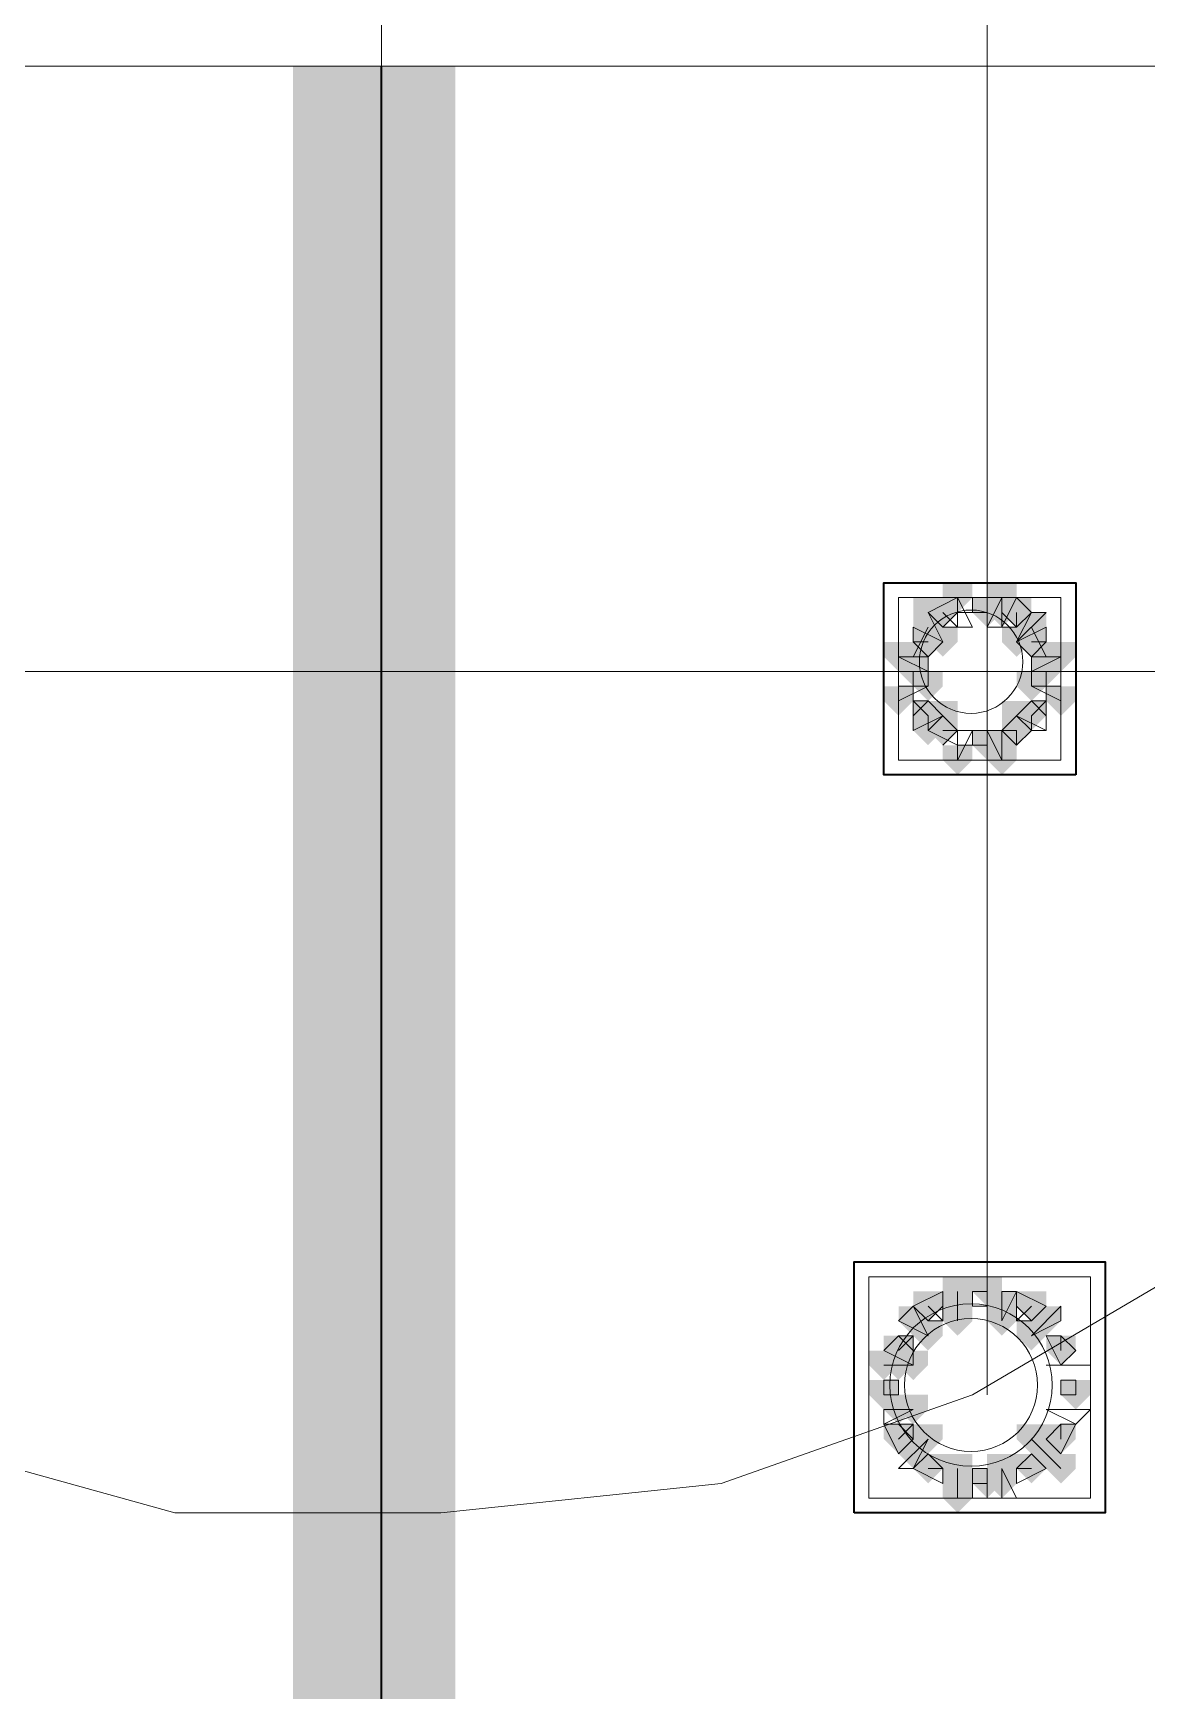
# Model space of a CAD drawing. Header units: millimetres. Extents: x 2315 to 4619, y 1334 to 1897.
# Drawn here: x 3736.61 to 3741.22, y 1547.98 to 1554.84 of the extents above; entities that cross this region are included whole.
import ezdxf

# ---------------------------------------------------------------- set-up
doc = ezdxf.new("R2010")
doc.units = ezdxf.units.MM
for name, color, linetype, true_color in [('PDF_10', 7, 'Continuous', 0x00b85c), ('PDF_AXIS', 7, 'Continuous', 0x00b85c), ('PDF_柱构件', 7, 'Continuous', 0x00b85c), ('PDF_转运站初步方案', 7, 'Continuous', 0x00b85c)]:
    doc.layers.add(name, color=color, linetype=linetype, true_color=true_color)
doc.layers.add('PDF_中心线层', color=1, linetype='Continuous')
doc.layers.add('PDF_粗实线层', color=7, linetype='Continuous')

msp = doc.modelspace()

# ---------------------------------------------------------------- hatches: boundary and pattern name
at = {"layer": 'PDF_10', "transparency": 33554559}
for points in [[(3740.3732, 1552.5076), (3740.3121, 1552.5076), (3740.3121, 1552.4466), (3740.3732, 1552.3855), (3740.4343, 1552.4466), (3740.4343, 1552.5076)], [(3740.3732, 1552.5076), (3740.3121, 1552.5076), (3740.3121, 1552.4466), (3740.3732, 1552.3855), (3740.4343, 1552.4466), (3740.4343, 1552.5076)], [(3740.5565, 1552.5076), (3740.4954, 1552.5076), (3740.4954, 1552.4466), (3740.5565, 1552.3855), (3740.6175, 1552.4466), (3740.6175, 1552.5076)], [(3740.5565, 1552.5076), (3740.4954, 1552.5076), (3740.4954, 1552.4466), (3740.5565, 1552.3855), (3740.6175, 1552.4466), (3740.6175, 1552.5076)], [(3740.6786, 1552.5076), (3740.6175, 1552.5076), (3740.6175, 1552.4466), (3740.6786, 1552.3855), (3740.7397, 1552.4466), (3740.7397, 1552.5076)], [(3740.6786, 1552.5076), (3740.6175, 1552.5076), (3740.6175, 1552.4466), (3740.6786, 1552.3855), (3740.7397, 1552.4466), (3740.7397, 1552.5076)], [(3740.3121, 1552.3855), (3740.2511, 1552.3855), (3740.2511, 1552.3244), (3740.3121, 1552.2633), (3740.3732, 1552.3244), (3740.3732, 1552.3855)], [(3740.3121, 1552.3855), (3740.2511, 1552.3855), (3740.2511, 1552.3244), (3740.3121, 1552.2633), (3740.3732, 1552.3244), (3740.3732, 1552.3855)], [(3740.7397, 1552.3855), (3740.6786, 1552.3855), (3740.6786, 1552.3244), (3740.7397, 1552.2633), (3740.8008, 1552.3244), (3740.8008, 1552.3855)], [(3740.7397, 1552.3855), (3740.6786, 1552.3855), (3740.6786, 1552.3244), (3740.7397, 1552.2633), (3740.8008, 1552.3244), (3740.8008, 1552.3855)], [(3740.2511, 1552.2633), (3740.19, 1552.2633), (3740.19, 1552.2022), (3740.2511, 1552.1412), (3740.3121, 1552.2022), (3740.3121, 1552.2633)], [(3740.2511, 1552.2633), (3740.19, 1552.2633), (3740.19, 1552.2022), (3740.2511, 1552.1412), (3740.3121, 1552.2022), (3740.3121, 1552.2633)], [(3740.2511, 1552.2633), (3740.19, 1552.2633), (3740.19, 1552.2022), (3740.2511, 1552.1412), (3740.3121, 1552.2022), (3740.3121, 1552.2633)], [(3740.8008, 1552.2633), (3740.7397, 1552.2633), (3740.7397, 1552.2022), (3740.8008, 1552.1412), (3740.8619, 1552.2022), (3740.8619, 1552.2633)], [(3740.8008, 1552.2633), (3740.7397, 1552.2633), (3740.7397, 1552.2022), (3740.8008, 1552.1412), (3740.8619, 1552.2022), (3740.8619, 1552.2633)], [(3740.8008, 1552.2633), (3740.7397, 1552.2633), (3740.7397, 1552.2022), (3740.8008, 1552.1412), (3740.8619, 1552.2022), (3740.8619, 1552.2633)], [(3740.3121, 1552.0801), (3740.2511, 1552.0801), (3740.2511, 1552.019), (3740.3121, 1551.9579), (3740.3732, 1552.019), (3740.3732, 1552.0801)], [(3740.3121, 1552.0801), (3740.2511, 1552.0801), (3740.2511, 1552.019), (3740.3121, 1551.9579), (3740.3732, 1552.019), (3740.3732, 1552.0801)], [(3740.7397, 1552.0801), (3740.6786, 1552.0801), (3740.6786, 1552.019), (3740.7397, 1551.9579), (3740.8008, 1552.019), (3740.8008, 1552.0801)], [(3740.7397, 1552.0801), (3740.6786, 1552.0801), (3740.6786, 1552.019), (3740.7397, 1551.9579), (3740.8008, 1552.019), (3740.8008, 1552.0801)], [(3740.3732, 1552.019), (3740.3121, 1552.019), (3740.3121, 1551.9579), (3740.3732, 1551.8968), (3740.4343, 1551.9579), (3740.4343, 1552.019)], [(3740.3732, 1552.019), (3740.3121, 1552.019), (3740.3121, 1551.9579), (3740.3732, 1551.8968), (3740.4343, 1551.9579), (3740.4343, 1552.019)], [(3740.5565, 1551.9579), (3740.4954, 1551.9579), (3740.4954, 1551.8968), (3740.5565, 1551.8357), (3740.6175, 1551.8968), (3740.6175, 1551.9579)], [(3740.5565, 1551.9579), (3740.4954, 1551.9579), (3740.4954, 1551.8968), (3740.5565, 1551.8357), (3740.6175, 1551.8968), (3740.6175, 1551.9579)], [(3740.6786, 1552.019), (3740.6175, 1552.019), (3740.6175, 1551.9579), (3740.6786, 1551.8968), (3740.7397, 1551.9579), (3740.7397, 1552.019)], [(3740.6786, 1552.019), (3740.6175, 1552.019), (3740.6175, 1551.9579), (3740.6786, 1551.8968), (3740.7397, 1551.9579), (3740.7397, 1552.019)], [(3740.5565, 1549.6979), (3740.4954, 1549.6979), (3740.4954, 1549.6368), (3740.5565, 1549.5757), (3740.6175, 1549.6368), (3740.6175, 1549.6979)], [(3740.5565, 1549.6979), (3740.4954, 1549.6979), (3740.4954, 1549.6368), (3740.5565, 1549.5757), (3740.6175, 1549.6368), (3740.6175, 1549.6979)], [(3740.3121, 1549.6368), (3740.2511, 1549.6368), (3740.2511, 1549.5757), (3740.3121, 1549.5147), (3740.3732, 1549.5757), (3740.3732, 1549.6368)], [(3740.3121, 1549.6368), (3740.2511, 1549.6368), (3740.2511, 1549.5757), (3740.3121, 1549.5147), (3740.3732, 1549.5757), (3740.3732, 1549.6368)], [(3740.7397, 1549.6368), (3740.6786, 1549.6368), (3740.6786, 1549.5757), (3740.7397, 1549.5147), (3740.8008, 1549.5757), (3740.8008, 1549.6368)], [(3740.7397, 1549.6368), (3740.6786, 1549.6368), (3740.6786, 1549.5757), (3740.7397, 1549.5147), (3740.8008, 1549.5757), (3740.8008, 1549.6368)], [(3740.19, 1549.4536), (3740.1289, 1549.4536), (3740.1289, 1549.3925), (3740.19, 1549.3314), (3740.2511, 1549.3925), (3740.2511, 1549.4536)], [(3740.19, 1549.4536), (3740.1289, 1549.4536), (3740.1289, 1549.3925), (3740.19, 1549.3314), (3740.2511, 1549.3925), (3740.2511, 1549.4536)], [(3740.8619, 1549.4536), (3740.8008, 1549.4536), (3740.8008, 1549.3925), (3740.8619, 1549.3314), (3740.923, 1549.3925), (3740.923, 1549.4536)], [(3740.8619, 1549.4536), (3740.8008, 1549.4536), (3740.8008, 1549.3925), (3740.8619, 1549.3314), (3740.923, 1549.3925), (3740.923, 1549.4536)], [(3740.1289, 1549.2703), (3740.0678, 1549.2703), (3740.0678, 1549.2093), (3740.1289, 1549.1482), (3740.19, 1549.2093), (3740.19, 1549.2703)], [(3740.1289, 1549.2703), (3740.0678, 1549.2703), (3740.0678, 1549.2093), (3740.1289, 1549.1482), (3740.19, 1549.2093), (3740.19, 1549.2703)], [(3740.923, 1549.2703), (3740.8619, 1549.2703), (3740.8619, 1549.2093), (3740.923, 1549.1482), (3740.984, 1549.2093), (3740.984, 1549.2703)], [(3740.923, 1549.2703), (3740.8619, 1549.2703), (3740.8619, 1549.2093), (3740.923, 1549.1482), (3740.984, 1549.2093), (3740.984, 1549.2703)], [(3740.19, 1549.0871), (3740.1289, 1549.0871), (3740.1289, 1549.026), (3740.19, 1548.9649), (3740.2511, 1549.026), (3740.2511, 1549.0871)], [(3740.19, 1549.0871), (3740.1289, 1549.0871), (3740.1289, 1549.026), (3740.19, 1548.9649), (3740.2511, 1549.026), (3740.2511, 1549.0871)], [(3740.8619, 1549.0871), (3740.8008, 1549.0871), (3740.8008, 1549.026), (3740.8619, 1548.9649), (3740.923, 1549.026), (3740.923, 1549.0871)], [(3740.8619, 1549.0871), (3740.8008, 1549.0871), (3740.8008, 1549.026), (3740.8619, 1548.9649), (3740.923, 1549.026), (3740.923, 1549.0871)], [(3740.3121, 1548.9649), (3740.2511, 1548.9649), (3740.2511, 1548.9039), (3740.3121, 1548.8428), (3740.3732, 1548.9039), (3740.3732, 1548.9649)], [(3740.3121, 1548.9649), (3740.2511, 1548.9649), (3740.2511, 1548.9039), (3740.3121, 1548.8428), (3740.3732, 1548.9039), (3740.3732, 1548.9649)], [(3740.7397, 1548.9649), (3740.6786, 1548.9649), (3740.6786, 1548.9039), (3740.7397, 1548.8428), (3740.8008, 1548.9039), (3740.8008, 1548.9649)], [(3740.7397, 1548.9649), (3740.6786, 1548.9649), (3740.6786, 1548.9039), (3740.7397, 1548.8428), (3740.8008, 1548.9039), (3740.8008, 1548.9649)], [(3740.5565, 1548.9039), (3740.4954, 1548.9039), (3740.4954, 1548.8428), (3740.5565, 1548.7817), (3740.6175, 1548.8428), (3740.6175, 1548.9039)], [(3740.5565, 1548.9039), (3740.4954, 1548.9039), (3740.4954, 1548.8428), (3740.5565, 1548.7817), (3740.6175, 1548.8428), (3740.6175, 1548.9039)]]:
    msp.add_hatch(color=6, dxfattribs=at).paths.add_polyline_path(points)
at = {"layer": 'PDF_柱构件', "transparency": 33554559}
for points in [[(3740.3121, 1552.5076), (3740.2511, 1552.5076), (3740.2511, 1552.4466), (3740.3121, 1552.3855), (3740.3732, 1552.4466), (3740.3732, 1552.5076)], [(3740.4343, 1552.5687), (3740.3732, 1552.5687), (3740.3732, 1552.5076), (3740.4343, 1552.4466), (3740.4954, 1552.5076), (3740.4954, 1552.5687)], [(3740.6175, 1552.5687), (3740.5565, 1552.5687), (3740.5565, 1552.5076), (3740.6175, 1552.4466), (3740.6786, 1552.5076), (3740.6786, 1552.5687)], [(3740.6175, 1552.5076), (3740.5565, 1552.5076), (3740.5565, 1552.4466), (3740.6175, 1552.3855), (3740.6786, 1552.4466), (3740.6786, 1552.5076)], [(3740.3121, 1552.4466), (3740.2511, 1552.4466), (3740.2511, 1552.3855), (3740.3121, 1552.3244), (3740.3732, 1552.3855), (3740.3732, 1552.4466)], [(3740.7397, 1552.4466), (3740.6786, 1552.4466), (3740.6786, 1552.3855), (3740.7397, 1552.3244), (3740.8008, 1552.3855), (3740.8008, 1552.4466)], [(3740.3732, 1552.3855), (3740.3121, 1552.3855), (3740.3121, 1552.3244), (3740.3732, 1552.2633), (3740.4343, 1552.3244), (3740.4343, 1552.3855)], [(3740.6786, 1552.3855), (3740.6175, 1552.3855), (3740.6175, 1552.3244), (3740.6786, 1552.2633), (3740.7397, 1552.3244), (3740.7397, 1552.3855)], [(3740.19, 1552.3244), (3740.1289, 1552.3244), (3740.1289, 1552.2633), (3740.19, 1552.2022), (3740.2511, 1552.2633), (3740.2511, 1552.3244)], [(3740.2511, 1552.3244), (3740.19, 1552.3244), (3740.19, 1552.2633), (3740.2511, 1552.2022), (3740.3121, 1552.2633), (3740.3121, 1552.3244)], [(3740.8008, 1552.3244), (3740.7397, 1552.3244), (3740.7397, 1552.2633), (3740.8008, 1552.2022), (3740.8619, 1552.2633), (3740.8619, 1552.3244)], [(3740.8619, 1552.3244), (3740.8008, 1552.3244), (3740.8008, 1552.2633), (3740.8619, 1552.2022), (3740.923, 1552.2633), (3740.923, 1552.3244)], [(3740.3121, 1552.2022), (3740.2511, 1552.2022), (3740.2511, 1552.1412), (3740.3121, 1552.0801), (3740.3732, 1552.1412), (3740.3732, 1552.2022)], [(3740.7397, 1552.2022), (3740.6786, 1552.2022), (3740.6786, 1552.1412), (3740.7397, 1552.0801), (3740.8008, 1552.1412), (3740.8008, 1552.2022)], [(3740.19, 1552.1412), (3740.1289, 1552.1412), (3740.1289, 1552.0801), (3740.19, 1552.019), (3740.2511, 1552.0801), (3740.2511, 1552.1412)], [(3740.8619, 1552.1412), (3740.8008, 1552.1412), (3740.8008, 1552.0801), (3740.8619, 1552.019), (3740.923, 1552.0801), (3740.923, 1552.1412)], [(3740.3732, 1552.0801), (3740.3121, 1552.0801), (3740.3121, 1552.019), (3740.3732, 1551.9579), (3740.4343, 1552.019), (3740.4343, 1552.0801)], [(3740.6786, 1552.0801), (3740.6175, 1552.0801), (3740.6175, 1552.019), (3740.6786, 1551.9579), (3740.7397, 1552.019), (3740.7397, 1552.0801)], [(3740.3121, 1552.019), (3740.2511, 1552.019), (3740.2511, 1551.9579), (3740.3121, 1551.8968), (3740.3732, 1551.9579), (3740.3732, 1552.019)], [(3740.6175, 1551.9579), (3740.5565, 1551.9579), (3740.5565, 1551.8968), (3740.6175, 1551.8357), (3740.6786, 1551.8968), (3740.6786, 1551.9579)], [(3740.4343, 1551.8968), (3740.3732, 1551.8968), (3740.3732, 1551.8357), (3740.4343, 1551.7747), (3740.4954, 1551.8357), (3740.4954, 1551.8968)], [(3740.6175, 1551.8968), (3740.5565, 1551.8968), (3740.5565, 1551.8357), (3740.6175, 1551.7747), (3740.6786, 1551.8357), (3740.6786, 1551.8968)], [(3740.4343, 1549.6979), (3740.3732, 1549.6979), (3740.3732, 1549.6368), (3740.4343, 1549.5757), (3740.4954, 1549.6368), (3740.4954, 1549.6979)], [(3740.4343, 1549.6368), (3740.3732, 1549.6368), (3740.3732, 1549.5757), (3740.4343, 1549.5147), (3740.4954, 1549.5757), (3740.4954, 1549.6368)], [(3740.6175, 1549.6368), (3740.5565, 1549.6368), (3740.5565, 1549.5757), (3740.6175, 1549.5147), (3740.6786, 1549.5757), (3740.6786, 1549.6368)], [(3740.2511, 1549.5757), (3740.19, 1549.5757), (3740.19, 1549.5147), (3740.2511, 1549.4536), (3740.3121, 1549.5147), (3740.3121, 1549.5757)], [(3740.4343, 1549.5757), (3740.3732, 1549.5757), (3740.3732, 1549.5147), (3740.4343, 1549.4536), (3740.4954, 1549.5147), (3740.4954, 1549.5757)], [(3740.6175, 1549.5757), (3740.5565, 1549.5757), (3740.5565, 1549.5147), (3740.6175, 1549.4536), (3740.6786, 1549.5147), (3740.6786, 1549.5757)], [(3740.8008, 1549.5757), (3740.7397, 1549.5757), (3740.7397, 1549.5147), (3740.8008, 1549.4536), (3740.8619, 1549.5147), (3740.8619, 1549.5757)], [(3740.3121, 1549.5147), (3740.2511, 1549.5147), (3740.2511, 1549.4536), (3740.3121, 1549.3925), (3740.3732, 1549.4536), (3740.3732, 1549.5147)], [(3740.7397, 1549.5147), (3740.6786, 1549.5147), (3740.6786, 1549.4536), (3740.7397, 1549.3925), (3740.8008, 1549.4536), (3740.8008, 1549.5147)], [(3740.1289, 1549.3925), (3740.0678, 1549.3925), (3740.0678, 1549.3314), (3740.1289, 1549.2703), (3740.19, 1549.3314), (3740.19, 1549.3925)], [(3740.19, 1549.3925), (3740.1289, 1549.3925), (3740.1289, 1549.3314), (3740.19, 1549.2703), (3740.2511, 1549.3314), (3740.2511, 1549.3925)], [(3740.2511, 1549.3925), (3740.19, 1549.3925), (3740.19, 1549.3314), (3740.2511, 1549.2703), (3740.3121, 1549.3314), (3740.3121, 1549.3925)], [(3740.19, 1549.2093), (3740.1289, 1549.2093), (3740.1289, 1549.1482), (3740.19, 1549.0871), (3740.2511, 1549.1482), (3740.2511, 1549.2093)], [(3740.2511, 1549.2093), (3740.19, 1549.2093), (3740.19, 1549.1482), (3740.2511, 1549.0871), (3740.3121, 1549.1482), (3740.3121, 1549.2093)], [(3740.3121, 1549.0871), (3740.2511, 1549.0871), (3740.2511, 1549.026), (3740.3121, 1548.9649), (3740.3732, 1549.026), (3740.3732, 1549.0871)], [(3740.7397, 1549.0871), (3740.6786, 1549.0871), (3740.6786, 1549.026), (3740.7397, 1548.9649), (3740.8008, 1549.026), (3740.8008, 1549.0871)], [(3740.2511, 1549.026), (3740.19, 1549.026), (3740.19, 1548.9649), (3740.2511, 1548.9039), (3740.3121, 1548.9649), (3740.3121, 1549.026)], [(3740.8008, 1549.026), (3740.7397, 1549.026), (3740.7397, 1548.9649), (3740.8008, 1548.9039), (3740.8619, 1548.9649), (3740.8619, 1549.026)], [(3740.4343, 1548.9649), (3740.3732, 1548.9649), (3740.3732, 1548.9039), (3740.4343, 1548.8428), (3740.4954, 1548.9039), (3740.4954, 1548.9649)], [(3740.6175, 1548.9649), (3740.5565, 1548.9649), (3740.5565, 1548.9039), (3740.6175, 1548.8428), (3740.6786, 1548.9039), (3740.6786, 1548.9649)], [(3740.8619, 1548.9649), (3740.8008, 1548.9649), (3740.8008, 1548.9039), (3740.8619, 1548.8428), (3740.923, 1548.9039), (3740.923, 1548.9649)], [(3740.4343, 1548.9039), (3740.3732, 1548.9039), (3740.3732, 1548.8428), (3740.4343, 1548.7817), (3740.4954, 1548.8428), (3740.4954, 1548.9039)], [(3740.6175, 1548.9039), (3740.5565, 1548.9039), (3740.5565, 1548.8428), (3740.6175, 1548.7817), (3740.6786, 1548.8428), (3740.6786, 1548.9039)], [(3740.4343, 1548.8428), (3740.3732, 1548.8428), (3740.3732, 1548.7817), (3740.4343, 1548.7206), (3740.4954, 1548.7817), (3740.4954, 1548.8428)]]:
    msp.add_hatch(color=6, dxfattribs=at).paths.add_polyline_path(points)
at = {"layer": 'PDF_粗实线层', "transparency": 33554559}
msp.add_hatch(color=256, dxfattribs=at).paths.add_polyline_path([(3738.3575, 1554.7066), (3737.6857, 1554.7066), (3737.6857, 1541.6963), (3738.3575, 1541.6963)])
at = {"layer": 'PDF_转运站初步方案', "transparency": 33554559}
for points in [[(3740.3732, 1552.5076), (3740.3121, 1552.5076), (3740.3121, 1552.4466), (3740.3732, 1552.3855), (3740.4343, 1552.4466), (3740.4343, 1552.5076)], [(3740.3732, 1552.5076), (3740.3121, 1552.5076), (3740.3121, 1552.4466), (3740.3732, 1552.3855), (3740.4343, 1552.4466), (3740.4343, 1552.5076)], [(3740.5565, 1552.5076), (3740.4954, 1552.5076), (3740.4954, 1552.4466), (3740.5565, 1552.3855), (3740.6175, 1552.4466), (3740.6175, 1552.5076)], [(3740.5565, 1552.5076), (3740.4954, 1552.5076), (3740.4954, 1552.4466), (3740.5565, 1552.3855), (3740.6175, 1552.4466), (3740.6175, 1552.5076)], [(3740.6786, 1552.5076), (3740.6175, 1552.5076), (3740.6175, 1552.4466), (3740.6786, 1552.3855), (3740.7397, 1552.4466), (3740.7397, 1552.5076)], [(3740.6786, 1552.5076), (3740.6175, 1552.5076), (3740.6175, 1552.4466), (3740.6786, 1552.3855), (3740.7397, 1552.4466), (3740.7397, 1552.5076)], [(3740.3121, 1552.3855), (3740.2511, 1552.3855), (3740.2511, 1552.3244), (3740.3121, 1552.2633), (3740.3732, 1552.3244), (3740.3732, 1552.3855)], [(3740.3121, 1552.3855), (3740.2511, 1552.3855), (3740.2511, 1552.3244), (3740.3121, 1552.2633), (3740.3732, 1552.3244), (3740.3732, 1552.3855)], [(3740.7397, 1552.3855), (3740.6786, 1552.3855), (3740.6786, 1552.3244), (3740.7397, 1552.2633), (3740.8008, 1552.3244), (3740.8008, 1552.3855)], [(3740.7397, 1552.3855), (3740.6786, 1552.3855), (3740.6786, 1552.3244), (3740.7397, 1552.2633), (3740.8008, 1552.3244), (3740.8008, 1552.3855)], [(3740.2511, 1552.2633), (3740.19, 1552.2633), (3740.19, 1552.2022), (3740.2511, 1552.1412), (3740.3121, 1552.2022), (3740.3121, 1552.2633)], [(3740.2511, 1552.2633), (3740.19, 1552.2633), (3740.19, 1552.2022), (3740.2511, 1552.1412), (3740.3121, 1552.2022), (3740.3121, 1552.2633)], [(3740.8008, 1552.2633), (3740.7397, 1552.2633), (3740.7397, 1552.2022), (3740.8008, 1552.1412), (3740.8619, 1552.2022), (3740.8619, 1552.2633)], [(3740.8008, 1552.2633), (3740.7397, 1552.2633), (3740.7397, 1552.2022), (3740.8008, 1552.1412), (3740.8619, 1552.2022), (3740.8619, 1552.2633)], [(3740.3121, 1552.0801), (3740.2511, 1552.0801), (3740.2511, 1552.019), (3740.3121, 1551.9579), (3740.3732, 1552.019), (3740.3732, 1552.0801)], [(3740.3121, 1552.0801), (3740.2511, 1552.0801), (3740.2511, 1552.019), (3740.3121, 1551.9579), (3740.3732, 1552.019), (3740.3732, 1552.0801)], [(3740.7397, 1552.0801), (3740.6786, 1552.0801), (3740.6786, 1552.019), (3740.7397, 1551.9579), (3740.8008, 1552.019), (3740.8008, 1552.0801)], [(3740.7397, 1552.0801), (3740.6786, 1552.0801), (3740.6786, 1552.019), (3740.7397, 1551.9579), (3740.8008, 1552.019), (3740.8008, 1552.0801)], [(3740.3732, 1552.019), (3740.3121, 1552.019), (3740.3121, 1551.9579), (3740.3732, 1551.8968), (3740.4343, 1551.9579), (3740.4343, 1552.019)], [(3740.3732, 1552.019), (3740.3121, 1552.019), (3740.3121, 1551.9579), (3740.3732, 1551.8968), (3740.4343, 1551.9579), (3740.4343, 1552.019)], [(3740.5565, 1551.9579), (3740.4954, 1551.9579), (3740.4954, 1551.8968), (3740.5565, 1551.8357), (3740.6175, 1551.8968), (3740.6175, 1551.9579)], [(3740.5565, 1551.9579), (3740.4954, 1551.9579), (3740.4954, 1551.8968), (3740.5565, 1551.8357), (3740.6175, 1551.8968), (3740.6175, 1551.9579)], [(3740.6786, 1552.019), (3740.6175, 1552.019), (3740.6175, 1551.9579), (3740.6786, 1551.8968), (3740.7397, 1551.9579), (3740.7397, 1552.019)], [(3740.6786, 1552.019), (3740.6175, 1552.019), (3740.6175, 1551.9579), (3740.6786, 1551.8968), (3740.7397, 1551.9579), (3740.7397, 1552.019)], [(3740.5565, 1549.6979), (3740.4954, 1549.6979), (3740.4954, 1549.6368), (3740.5565, 1549.5757), (3740.6175, 1549.6368), (3740.6175, 1549.6979)], [(3740.5565, 1549.6979), (3740.4954, 1549.6979), (3740.4954, 1549.6368), (3740.5565, 1549.5757), (3740.6175, 1549.6368), (3740.6175, 1549.6979)], [(3740.3121, 1549.6368), (3740.2511, 1549.6368), (3740.2511, 1549.5757), (3740.3121, 1549.5147), (3740.3732, 1549.5757), (3740.3732, 1549.6368)], [(3740.3121, 1549.6368), (3740.2511, 1549.6368), (3740.2511, 1549.5757), (3740.3121, 1549.5147), (3740.3732, 1549.5757), (3740.3732, 1549.6368)], [(3740.7397, 1549.6368), (3740.6786, 1549.6368), (3740.6786, 1549.5757), (3740.7397, 1549.5147), (3740.8008, 1549.5757), (3740.8008, 1549.6368)], [(3740.7397, 1549.6368), (3740.6786, 1549.6368), (3740.6786, 1549.5757), (3740.7397, 1549.5147), (3740.8008, 1549.5757), (3740.8008, 1549.6368)], [(3740.19, 1549.4536), (3740.1289, 1549.4536), (3740.1289, 1549.3925), (3740.19, 1549.3314), (3740.2511, 1549.3925), (3740.2511, 1549.4536)], [(3740.19, 1549.4536), (3740.1289, 1549.4536), (3740.1289, 1549.3925), (3740.19, 1549.3314), (3740.2511, 1549.3925), (3740.2511, 1549.4536)], [(3740.8619, 1549.4536), (3740.8008, 1549.4536), (3740.8008, 1549.3925), (3740.8619, 1549.3314), (3740.923, 1549.3925), (3740.923, 1549.4536)], [(3740.8619, 1549.4536), (3740.8008, 1549.4536), (3740.8008, 1549.3925), (3740.8619, 1549.3314), (3740.923, 1549.3925), (3740.923, 1549.4536)], [(3740.1289, 1549.2703), (3740.0678, 1549.2703), (3740.0678, 1549.2093), (3740.1289, 1549.1482), (3740.19, 1549.2093), (3740.19, 1549.2703)], [(3740.1289, 1549.2703), (3740.0678, 1549.2703), (3740.0678, 1549.2093), (3740.1289, 1549.1482), (3740.19, 1549.2093), (3740.19, 1549.2703)], [(3740.923, 1549.2703), (3740.8619, 1549.2703), (3740.8619, 1549.2093), (3740.923, 1549.1482), (3740.984, 1549.2093), (3740.984, 1549.2703)], [(3740.923, 1549.2703), (3740.8619, 1549.2703), (3740.8619, 1549.2093), (3740.923, 1549.1482), (3740.984, 1549.2093), (3740.984, 1549.2703)], [(3740.19, 1549.0871), (3740.1289, 1549.0871), (3740.1289, 1549.026), (3740.19, 1548.9649), (3740.2511, 1549.026), (3740.2511, 1549.0871)], [(3740.19, 1549.0871), (3740.1289, 1549.0871), (3740.1289, 1549.026), (3740.19, 1548.9649), (3740.2511, 1549.026), (3740.2511, 1549.0871)], [(3740.8619, 1549.0871), (3740.8008, 1549.0871), (3740.8008, 1549.026), (3740.8619, 1548.9649), (3740.923, 1549.026), (3740.923, 1549.0871)], [(3740.8619, 1549.0871), (3740.8008, 1549.0871), (3740.8008, 1549.026), (3740.8619, 1548.9649), (3740.923, 1549.026), (3740.923, 1549.0871)], [(3740.3121, 1548.9649), (3740.2511, 1548.9649), (3740.2511, 1548.9039), (3740.3121, 1548.8428), (3740.3732, 1548.9039), (3740.3732, 1548.9649)], [(3740.3121, 1548.9649), (3740.2511, 1548.9649), (3740.2511, 1548.9039), (3740.3121, 1548.8428), (3740.3732, 1548.9039), (3740.3732, 1548.9649)], [(3740.7397, 1548.9649), (3740.6786, 1548.9649), (3740.6786, 1548.9039), (3740.7397, 1548.8428), (3740.8008, 1548.9039), (3740.8008, 1548.9649)], [(3740.7397, 1548.9649), (3740.6786, 1548.9649), (3740.6786, 1548.9039), (3740.7397, 1548.8428), (3740.8008, 1548.9039), (3740.8008, 1548.9649)], [(3740.5565, 1548.9039), (3740.4954, 1548.9039), (3740.4954, 1548.8428), (3740.5565, 1548.7817), (3740.6175, 1548.8428), (3740.6175, 1548.9039)], [(3740.5565, 1548.9039), (3740.4954, 1548.9039), (3740.4954, 1548.8428), (3740.5565, 1548.7817), (3740.6175, 1548.8428), (3740.6175, 1548.9039)]]:
    msp.add_hatch(color=6, dxfattribs=at).paths.add_polyline_path(points)

# ---------------------------------------------------------------- linework, layer by layer
at = {"layer": 'PDF_10', "color": 6, "lineweight": 18}
for points in [[(3740.4954, 1552.4466), (3740.5565, 1552.4466), (3740.5565, 1552.5076)], [(3740.3732, 1552.3855), (3740.4343, 1552.4466)], [(3740.4343, 1552.3855), (3740.3732, 1552.4466)], [(3740.6175, 1552.4466), (3740.6786, 1552.3855), (3740.6786, 1552.4466)], [(3740.2511, 1552.2633), (3740.3121, 1552.3855)], [(3740.7397, 1552.3855), (3740.8008, 1552.2633)], [(3740.3121, 1552.3244), (3740.2511, 1552.3244)], [(3740.7397, 1552.3244), (3740.8008, 1552.3244)], [(3740.2511, 1552.1412), (3740.2511, 1552.2022)], [(3740.8008, 1552.2022), (3740.8008, 1552.1412)], [(3740.3121, 1552.019), (3740.2511, 1552.0801)], [(3740.3121, 1552.0801), (3740.2511, 1552.019)], [(3740.8008, 1552.0801), (3740.7397, 1552.019)], [(3740.7397, 1552.0801), (3740.8008, 1552.019)], [(3740.3732, 1551.8968), (3740.4343, 1551.9579), (3740.3732, 1551.9579)], [(3740.5565, 1551.9579), (3740.5565, 1551.8968), (3740.4954, 1551.8968)], [(3740.6786, 1551.8968), (3740.6786, 1551.9579), (3740.6175, 1551.9579)], [(3740.5565, 1549.5757), (3740.5565, 1549.6368), (3740.4954, 1549.6368)], [(3740.3732, 1549.5757), (3740.3121, 1549.5147)], [(3740.3732, 1549.5147), (3740.3121, 1549.5757)], [(3740.7397, 1549.5147), (3740.6786, 1549.5757)], [(3740.6786, 1549.5147), (3740.7397, 1549.5757)], [(3740.2511, 1549.4536), (3740.19, 1549.3925)], [(3740.2511, 1549.3925), (3740.19, 1549.4536)], [(3740.8619, 1549.4536), (3740.8619, 1549.3925), (3740.8619, 1549.4536)], [(3740.1289, 1549.2703), (3740.1289, 1549.2093), (3740.19, 1549.2093)], [(3740.8619, 1549.2093), (3740.923, 1549.2093), (3740.923, 1549.2703)], [(3740.19, 1549.0871), (3740.2511, 1549.026)], [(3740.2511, 1549.0871), (3740.19, 1549.026)], [(3740.8619, 1549.026), (3740.8619, 1549.0871), (3740.8619, 1549.026)], [(3740.3121, 1548.9039), (3740.3732, 1548.9039), (3740.3121, 1548.9039)], [(3740.4954, 1548.8428), (3740.5565, 1548.8428), (3740.5565, 1548.9039)], [(3740.7397, 1548.9039), (3740.6786, 1548.9039), (3740.7397, 1548.9039)]]:
    msp.add_lwpolyline(points, dxfattribs=at)
at = {"layer": 'PDF_AXIS', "color": 6, "lineweight": 18}
for points in [[(3740.8619, 1551.8357), (3740.8619, 1552.5076), (3740.19, 1552.5076), (3740.19, 1551.8357)], [(3740.0678, 1548.7817), (3740.0678, 1549.6979), (3740.984, 1549.6979), (3740.984, 1548.7817)]]:
    msp.add_lwpolyline(points, close=True, dxfattribs=at)
at = {"layer": 'PDF_中心线层', "color": 6, "lineweight": 18}
msp.add_lwpolyline([(3738.0521, 1560.6925), (3738.0521, 1548.6595)], close=True, dxfattribs=at)
for points in [[(3740.5565, 1549.2093), (3740.5565, 1560.1428)], [(3744.0381, 1554.7066), (3732.0051, 1554.7066), (3744.0381, 1554.7066)], [(3744.0381, 1554.7066), (3743.9159, 1553.546), (3743.6105, 1552.4466), (3743.0608, 1551.4693), (3742.3889, 1550.553), (3741.5338, 1549.8201), (3740.4954, 1549.2093), (3739.457, 1548.8428), (3738.2965, 1548.7206), (3737.197, 1548.7206), (3736.0975, 1549.026), (3735.0592, 1549.5147), (3734.9981, 1549.5147)], [(3732.5548, 1552.2022), (3743.4884, 1552.2022)]]:
    msp.add_lwpolyline(points, dxfattribs=at)
at = {"layer": 'PDF_柱构件', "color": 6, "lineweight": 18}
for points in [[(3740.3732, 1552.3855), (3740.4343, 1552.3855), (3740.4343, 1552.5076), (3740.3121, 1552.4466)], [(3740.4343, 1552.5076), (3740.4343, 1552.3855), (3740.4954, 1552.3855)], [(3740.4954, 1552.4466), (3740.5565, 1552.4466), (3740.5565, 1552.5076), (3740.4954, 1552.5076)], [(3740.6175, 1552.5076), (3740.5565, 1552.3855), (3740.6175, 1552.3855)], [(3740.6175, 1552.3855), (3740.6786, 1552.3855), (3740.7397, 1552.4466), (3740.6786, 1552.5076)], [(3740.3121, 1552.4466), (3740.3732, 1552.3244)], [(3740.7397, 1552.4466), (3740.6786, 1552.3244), (3740.8008, 1552.4466)], [(3740.3121, 1552.2633), (3740.3732, 1552.3244), (3740.2511, 1552.3855), (3740.2511, 1552.3244)], [(3740.6786, 1552.3244), (3740.7397, 1552.2633), (3740.8008, 1552.3244), (3740.8008, 1552.3855)], [(3740.19, 1552.2633), (3740.3121, 1552.2022), (3740.3121, 1552.2633)], [(3740.8619, 1552.2633), (3740.7397, 1552.2633), (3740.7397, 1552.2022)], [(3740.3121, 1552.1412), (3740.3121, 1552.2022), (3740.19, 1552.2022), (3740.19, 1552.1412)], [(3740.7397, 1552.2022), (3740.7397, 1552.1412), (3740.8619, 1552.1412), (3740.8619, 1552.2022)], [(3740.19, 1552.0801), (3740.3121, 1552.1412)], [(3740.8619, 1552.0801), (3740.7397, 1552.1412)], [(3740.3732, 1552.019), (3740.3121, 1552.0801), (3740.2511, 1552.0801), (3740.2511, 1551.9579)], [(3740.7397, 1552.0801), (3740.6786, 1552.019), (3740.8008, 1551.9579), (3740.8008, 1552.0801)], [(3740.3121, 1551.9579), (3740.3732, 1552.019)], [(3740.4343, 1551.9579), (3740.3732, 1552.019), (3740.3121, 1551.9579), (3740.4343, 1551.8968)], [(3740.4343, 1551.8357), (3740.4954, 1551.9579), (3740.4343, 1551.9579)], [(3740.5565, 1551.9579), (3740.4954, 1551.9579), (3740.4954, 1551.8968), (3740.5565, 1551.8968)], [(3740.6175, 1551.8357), (3740.6175, 1551.9579), (3740.5565, 1551.9579)], [(3740.6786, 1552.019), (3740.6175, 1551.9579), (3740.6786, 1551.8968), (3740.7397, 1551.9579)], [(3740.8008, 1551.9579), (3740.6786, 1552.019), (3740.7397, 1551.9579)], [(3740.3732, 1549.5147), (3740.3121, 1549.5147), (3740.2511, 1549.5757), (3740.3732, 1549.6368)], [(3740.4343, 1549.6368), (3740.4343, 1549.5147)], [(3740.5565, 1549.5757), (3740.4954, 1549.5757), (3740.4954, 1549.6368), (3740.5565, 1549.6368)], [(3740.6786, 1549.6368), (3740.6175, 1549.5147), (3740.6175, 1549.6368)], [(3740.7397, 1549.5147), (3740.6786, 1549.5147), (3740.6786, 1549.6368), (3740.8008, 1549.5757)], [(3740.2511, 1549.5757), (3740.3121, 1549.4536), (3740.19, 1549.5147)], [(3740.8619, 1549.5147), (3740.7397, 1549.4536), (3740.8619, 1549.5757)], [(3740.2511, 1549.4536), (3740.2511, 1549.3314), (3740.1289, 1549.3925), (3740.19, 1549.4536)], [(3740.8619, 1549.3314), (3740.8008, 1549.4536), (3740.8619, 1549.4536), (3740.923, 1549.3925)], [(3740.1289, 1549.3314), (3740.2511, 1549.3314)], [(3740.984, 1549.3314), (3740.8619, 1549.3314), (3740.8008, 1549.3314), (3740.923, 1549.3314)], [(3740.19, 1549.2703), (3740.19, 1549.2093), (3740.1289, 1549.2093), (3740.1289, 1549.2703)], [(3740.8619, 1549.2093), (3740.8619, 1549.2703), (3740.923, 1549.2703), (3740.923, 1549.2093)], [(3740.1289, 1549.1482), (3740.2511, 1549.1482), (3740.1289, 1549.0871)], [(3740.923, 1549.0871), (3740.8008, 1549.1482), (3740.8619, 1549.1482), (3740.984, 1549.1482)], [(3740.2511, 1549.0871), (3740.2511, 1549.026), (3740.19, 1548.9649), (3740.1289, 1549.0871)], [(3740.8008, 1549.026), (3740.8619, 1549.0871), (3740.923, 1549.0871), (3740.8619, 1548.9649)], [(3740.19, 1548.9039), (3740.3121, 1549.026), (3740.2511, 1548.9039)], [(3740.8619, 1548.9039), (3740.7397, 1549.026)], [(3740.3121, 1548.9649), (3740.3732, 1548.9039), (3740.3732, 1548.8428), (3740.2511, 1548.9039)], [(3740.6786, 1548.9039), (3740.7397, 1548.9649), (3740.8008, 1548.9039), (3740.6786, 1548.8428)], [(3740.4343, 1548.7817), (3740.4343, 1548.9039)], [(3740.4954, 1548.9039), (3740.5565, 1548.9039), (3740.5565, 1548.7817), (3740.4954, 1548.7817)], [(3740.6175, 1548.7817), (3740.6175, 1548.9039), (3740.6786, 1548.7817)]]:
    msp.add_lwpolyline(points, close=True, dxfattribs=at)
for points in [[(3740.4343, 1552.4466), (3740.4954, 1552.4466)], [(3740.2511, 1552.0801), (3740.2511, 1552.1412)], [(3740.8008, 1552.1412), (3740.8008, 1552.0801)], [(3740.3121, 1551.9579), (3740.3121, 1552.019)], [(3740.7397, 1552.019), (3740.7397, 1551.9579)], [(3740.4954, 1551.8968), (3740.4343, 1551.8968)], [(3740.923, 1549.3314), (3740.8619, 1549.3314)], [(3740.8619, 1549.1482), (3740.923, 1549.1482)]]:
    msp.add_lwpolyline(points, dxfattribs=at)
at = {"layer": 'PDF_粗实线层', "lineweight": 35}
msp.add_lwpolyline([(3738.0521, 1541.6963), (3738.0521, 1554.7066)], dxfattribs=at)
at = {"layer": 'PDF_粗实线层', "color": 6, "lineweight": 35}
for points in [[(3740.923, 1551.7747), (3740.1289, 1551.7747), (3740.1289, 1552.5687), (3740.923, 1552.5687)], [(3740.0067, 1548.7206), (3740.0067, 1549.759), (3741.0451, 1549.759), (3741.0451, 1548.7206)]]:
    msp.add_lwpolyline(points, close=True, dxfattribs=at)
at = {"layer": 'PDF_转运站初步方案', "color": 6, "lineweight": 18}
for centre, radius in [((3740.49, 1552.2426), 0.2138), ((3740.49, 1552.2426), 0.2138), ((3740.49, 1549.2495), 0.3359), ((3740.49, 1549.2495), 0.2749)]:
    msp.add_circle(centre, radius, dxfattribs=at)

doc.saveas('drawing.dxf')
